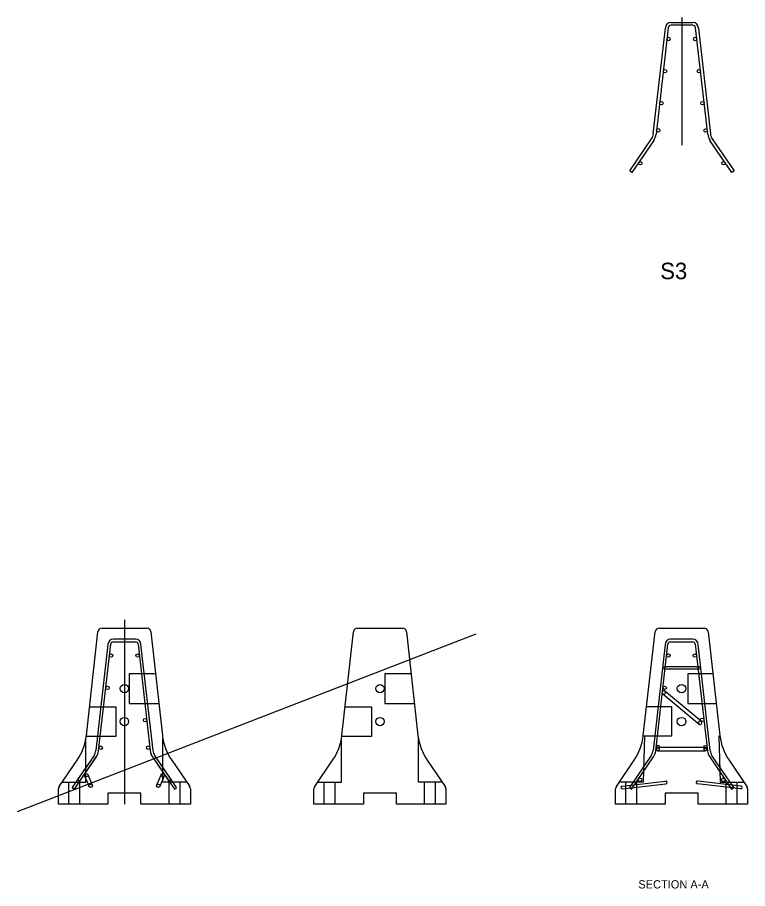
# Model space of a CAD drawing. Extents: x 3565 to 3717, y 391 to 444.
# Drawn here: x 3667.74 to 3678.81, y 409.8 to 423 of the extents above; entities that cross this region are included whole.
import ezdxf

# ---------------------------------------------------------------- set-up
doc = ezdxf.new("R2010")
doc.units = 0
for name, color, linetype in [('stage_NO-PLOT', 7, 'Continuous'), ('str_Center-Line-A', 7, 'Continuous'), ('str_Concrete-A', 7, 'Continuous'), ('str_Reinforcement-A', 7, 'Continuous'), ('str_Reinforcement-C', 7, 'Continuous'), ('str_Reinforcement-E', 7, 'Continuous'), ('str_Reinforcement-F', 7, 'Continuous'), ('str_Reinforcement-G', 7, 'Continuous'), ('str_Reinforcement-H', 7, 'Continuous')]:
    doc.layers.add(name, color=color, linetype=linetype)

msp = doc.modelspace()

# ---------------------------------------------------------------- linework, layer by layer
at = {"layer": 'stage_NO-PLOT'}
for p, q in [((3669.361, 413.87), (3669.361, 411.08)), ((3669.021, 413.747), (3669.701, 413.747)), ((3667.739, 410.967), (3674.693, 413.661)), ((3668.785, 412.119), (3668.959, 413.691)), ((3669.763, 413.691), (3669.937, 412.119)), ((3669.11, 413.497), (3668.928, 411.892)), ((3669.11, 413.497), (3668.928, 411.89)), ((3668.969, 411.887), (3669.153, 413.501)), ((3668.969, 411.886), (3669.153, 413.501)), ((3669.528, 413.58), (3669.194, 413.58)), ((3669.528, 413.58), (3669.194, 413.58)), ((3669.194, 413.538), (3669.528, 413.538)), ((3669.194, 413.538), (3669.528, 413.538)), ((3669.568, 413.501), (3669.752, 411.887)), ((3669.568, 413.501), (3669.752, 411.886)), ((3669.794, 411.892), (3669.611, 413.497)), ((3669.794, 411.89), (3669.611, 413.497)), ((3669.834, 413.054), (3669.435, 413.054)), ((3669.435, 413.054), (3669.435, 412.606)), ((3668.833, 412.554), (3669.231, 412.554)), ((3669.231, 412.554), (3669.231, 412.106)), ((3669.435, 412.606), (3669.883, 412.606)), ((3668.778, 411.413), (3668.778, 412.071)), ((3669.231, 412.106), (3668.783, 412.106)), ((3669.944, 411.413), (3669.944, 412.071)), ((3668.9, 411.817), (3668.569, 411.33)), ((3668.604, 411.306), (3668.935, 411.793)), ((3668.901, 411.817), (3668.652, 411.45)), ((3668.687, 411.427), (3668.936, 411.795)), ((3669.785, 411.795), (3670.035, 411.427)), ((3669.787, 411.793), (3670.118, 411.306)), ((3670.069, 411.45), (3669.82, 411.817)), ((3670.152, 411.33), (3669.821, 411.817)), ((3668.372, 411.346), (3668.644, 411.743)), ((3670.078, 411.743), (3670.35, 411.346)), ((3668.757, 411.507), (3668.825, 411.347)), ((3668.805, 411.528), (3668.873, 411.367)), ((3669.917, 411.528), (3669.849, 411.367)), ((3669.965, 411.507), (3669.897, 411.347)), ((3668.418, 411.413), (3668.778, 411.413)), ((3668.517, 411.08), (3668.517, 411.413)), ((3668.652, 411.45), (3668.687, 411.427)), ((3668.684, 411.08), (3668.684, 411.413)), ((3670.304, 411.413), (3669.944, 411.413)), ((3670.035, 411.427), (3670.069, 411.45)), ((3670.038, 411.08), (3670.038, 411.413)), ((3670.205, 411.08), (3670.205, 411.413)), ((3668.361, 411.08), (3668.361, 411.31)), ((3668.569, 411.33), (3668.604, 411.306)), ((3669.611, 411.247), (3669.111, 411.247)), ((3669.111, 411.247), (3669.111, 411.08)), ((3669.361, 411.247), (3669.361, 411.08)), ((3669.611, 411.08), (3669.611, 411.247)), ((3670.118, 411.306), (3670.152, 411.33)), ((3670.361, 411.31), (3670.361, 411.08)), ((3669.111, 411.08), (3668.361, 411.08)), ((3670.361, 411.08), (3669.611, 411.08))]:
    msp.add_line(p, q, dxfattribs=at)
for centre, radius in [((3669.159, 413.33), 0.026), ((3669.562, 413.33), 0.026), ((3669.104, 412.84), 0.026), ((3669.361, 412.83), 0.0625), ((3669.361, 412.33), 0.0625), ((3669.674, 412.351), 0.026), ((3669.001, 411.934), 0.026), ((3669.721, 411.934), 0.026), ((3668.781, 411.518), 0.026), ((3669.941, 411.518), 0.026), ((3668.849, 411.357), 0.026), ((3669.873, 411.357), 0.026)]:
    msp.add_circle(centre, radius, dxfattribs=at)
for centre, radius, start, end in [((3669.021, 413.684), 0.0625, 90, 173.3328), ((3669.701, 413.684), 0.0625, 6.667, 90), ((3669.194, 413.497), 0.0833, 90, 180), ((3669.194, 413.497), 0.0833, 90, 180), ((3669.194, 413.497), 0.0417, 90, 173.5092), ((3669.194, 413.497), 0.0417, 90, 173.5092), ((3669.527, 413.497), 0.0417, 6.4908, 90), ((3669.527, 413.497), 0.0417, 6.4908, 90), ((3669.528, 413.497), 0.0833, 0, 90), ((3669.528, 413.497), 0.0833, 0, 90), ((3667.957, 412.214), 0.833, 325.561, 353.4426), ((3670.765, 412.214), 0.833, 186.5574, 214.439), ((3668.762, 411.91), 0.167, 325.7843, 353.5092), ((3668.762, 411.909), 0.167, 326.6593, 353.5092), ((3668.762, 411.91), 0.208, 325.7843, 353.5092), ((3669.959, 411.91), 0.208, 186.4908, 214.2157), ((3669.959, 411.91), 0.167, 186.4908, 214.2157), ((3669.959, 411.909), 0.167, 186.4908, 213.3407), ((3668.762, 411.909), 0.208, 326.6593, 353.5092), ((3669.959, 411.909), 0.208, 186.4908, 213.3407), ((3668.423, 411.31), 0.0625, 145.561, 180), ((3670.298, 411.31), 0.0625, 360, 34.439)]:
    msp.add_arc(centre, radius, start, end, dxfattribs=at)
at = {"layer": 'str_Center-Line-A'}
msp.add_line((3677.81, 423.004), (3677.81, 421.068), dxfattribs=at)
at = {"layer": 'str_Concrete-A'}
for p, q in [((3672.894, 413.747), (3673.574, 413.747)), ((3677.466, 413.747), (3678.146, 413.747)), ((3677.466, 413.747), (3677.466, 413.747)), ((3672.657, 412.119), (3672.831, 413.691)), ((3673.636, 413.691), (3673.81, 412.119)), ((3677.225, 412.117), (3677.404, 413.691)), ((3678.208, 413.691), (3678.387, 412.117)), ((3673.707, 413.054), (3673.308, 413.054)), ((3673.308, 413.054), (3673.308, 412.606)), ((3678.281, 413.054), (3677.901, 413.054)), ((3677.901, 413.054), (3677.901, 412.606)), ((3672.706, 412.554), (3673.104, 412.554)), ((3673.104, 412.554), (3673.104, 412.106)), ((3673.308, 412.606), (3673.756, 412.606)), ((3677.275, 412.559), (3677.653, 412.559)), ((3677.653, 412.559), (3677.653, 412.111)), ((3677.901, 412.606), (3678.332, 412.606)), ((3672.65, 411.413), (3672.65, 412.071)), ((3673.104, 412.106), (3672.656, 412.106)), ((3673.817, 411.413), (3673.817, 412.071)), ((3677.244, 412.111), (3677.223, 411.413)), ((3677.653, 412.111), (3677.224, 412.111)), ((3678.388, 412.111), (3678.369, 412.111)), ((3678.369, 412.111), (3678.389, 411.413)), ((3672.245, 411.346), (3672.517, 411.743)), ((3673.951, 411.743), (3674.223, 411.346)), ((3676.817, 411.346), (3677.087, 411.743)), ((3678.525, 411.743), (3678.795, 411.346)), ((3672.291, 411.413), (3672.65, 411.413)), ((3672.39, 411.08), (3672.39, 411.413)), ((3672.557, 411.08), (3672.557, 411.413)), ((3674.177, 411.413), (3673.817, 411.413)), ((3673.911, 411.08), (3673.911, 411.413)), ((3674.078, 411.08), (3674.078, 411.413)), ((3677.223, 411.413), (3676.863, 411.413)), ((3676.962, 411.08), (3676.962, 411.413)), ((3677.129, 411.08), (3677.129, 411.413)), ((3678.389, 411.413), (3678.749, 411.413)), ((3678.483, 411.08), (3678.483, 411.413)), ((3678.65, 411.08), (3678.65, 411.413)), ((3672.234, 411.08), (3672.234, 411.31)), ((3673.484, 411.247), (3672.984, 411.247)), ((3672.984, 411.247), (3672.984, 411.08)), ((3673.484, 411.08), (3673.484, 411.247)), ((3674.234, 411.31), (3674.234, 411.08)), ((3676.806, 411.08), (3676.806, 411.31)), ((3678.056, 411.247), (3677.556, 411.247)), ((3677.556, 411.247), (3677.556, 411.08)), ((3678.056, 411.08), (3678.056, 411.247)), ((3678.806, 411.31), (3678.806, 411.08)), ((3672.984, 411.08), (3672.234, 411.08)), ((3674.234, 411.08), (3673.484, 411.08)), ((3677.556, 411.08), (3676.806, 411.08)), ((3678.806, 411.08), (3678.056, 411.08))]:
    msp.add_line(p, q, dxfattribs=at)
for centre in [(3673.234, 412.83), (3673.234, 412.33)]:
    msp.add_circle(centre, 0.0625, dxfattribs=at)
for centre, radius, start, end in [((3672.894, 413.684), 0.0625, 90, 173.3328), ((3673.574, 413.684), 0.0625, 6.667, 90), ((3677.466, 413.684), 0.0625, 90, 173.5282), ((3678.146, 413.684), 0.0625, 6.4718, 90), ((3671.83, 412.214), 0.833, 325.561, 353.4426), ((3674.638, 412.214), 0.833, 186.5574, 214.439), ((3676.397, 412.211), 0.833, 325.8494, 353.5228), ((3679.215, 412.211), 0.833, 186.4772, 214.1506), ((3672.296, 411.31), 0.0625, 145.561, 180), ((3674.171, 411.31), 0.0625, 360, 34.439), ((3676.869, 411.31), 0.0625, 145.8494, 180), ((3678.744, 411.31), 0.0625, 0, 34.1506)]:
    msp.add_arc(centre, radius, start, end, dxfattribs=at)
for centre in [(3677.806, 412.83), (3677.806, 412.33)]:
    msp.add_ellipse(centre, major_axis=(0.0665, -0.0001), ratio=0.939693, dxfattribs=at)
at = {"layer": 'str_Reinforcement-A'}
for p, q in [((3677.602, 422.848), (3677.419, 421.234)), ((3677.643, 422.927), (3677.978, 422.927)), ((3677.978, 422.885), (3677.644, 422.885)), ((3678.202, 421.234), (3678.018, 422.848)), ((3677.377, 421.239), (3677.56, 422.843)), ((3678.06, 422.843), (3678.243, 421.239)), ((3677.019, 420.677), (3677.35, 421.164)), ((3677.384, 421.14), (3677.053, 420.653)), ((3678.567, 420.653), (3678.236, 421.14)), ((3678.271, 421.164), (3678.602, 420.677)), ((3677.053, 420.653), (3677.019, 420.677)), ((3678.602, 420.677), (3678.567, 420.653))]:
    msp.add_line(p, q, dxfattribs=at)
for centre, radius, start, end in [((3677.643, 422.843), 0.0833, 90, 180), ((3677.644, 422.843), 0.0417, 90, 173.5092), ((3677.977, 422.843), 0.0833, 0, 90), ((3677.977, 422.843), 0.0417, 6.4908, 90), ((3677.212, 421.257), 0.167, 325.7843, 353.5092), ((3677.212, 421.257), 0.208, 325.7843, 353.5092), ((3678.409, 421.257), 0.208, 186.4908, 214.2157), ((3678.409, 421.257), 0.167, 186.4908, 214.2157)]:
    msp.add_arc(centre, radius, start, end, dxfattribs=at)
at = {"layer": 'str_Reinforcement-C'}
for p, q in [((3677.556, 413.497), (3677.373, 411.892)), ((3677.414, 411.887), (3677.598, 413.501)), ((3677.973, 413.58), (3677.639, 413.58)), ((3677.639, 413.538), (3677.973, 413.538)), ((3678.014, 413.501), (3678.197, 411.887)), ((3678.239, 411.892), (3678.056, 413.497)), ((3677.345, 411.817), (3677.014, 411.33)), ((3677.049, 411.306), (3677.38, 411.793)), ((3678.232, 411.793), (3678.563, 411.306)), ((3678.597, 411.33), (3678.266, 411.817)), ((3677.014, 411.33), (3677.049, 411.306)), ((3678.563, 411.306), (3678.597, 411.33))]:
    msp.add_line(p, q, dxfattribs=at)
for centre, radius, start, end in [((3677.639, 413.497), 0.0833, 90, 180), ((3677.639, 413.497), 0.0417, 90, 173.5092), ((3677.972, 413.497), 0.0417, 6.4908, 90), ((3677.973, 413.497), 0.0833, 0, 90), ((3677.207, 411.91), 0.167, 325.7843, 353.5092), ((3677.207, 411.91), 0.208, 325.7843, 353.5092), ((3678.404, 411.91), 0.208, 186.4908, 214.2157), ((3678.404, 411.91), 0.167, 186.4908, 214.2157)]:
    msp.add_arc(centre, radius, start, end, dxfattribs=at)
at = {"layer": 'str_Reinforcement-E'}
for p, q in [((3677.52, 412.752), (3678.073, 412.292)), ((3678.106, 412.332), (3677.554, 412.792)), ((3678.165, 411.939), (3677.447, 411.939)), ((3677.447, 411.887), (3678.165, 411.887))]:
    msp.add_line(p, q, dxfattribs=at)
for centre, start, end in [((3677.537, 412.772), 50.2214, 230.2214), ((3677.537, 412.772), 230.2214, 50.2214), ((3678.089, 412.312), 50.2214, 230.2214), ((3678.089, 412.312), 230.2214, 50.2214), ((3677.447, 411.913), 90, 270), ((3677.447, 411.913), 270, 90), ((3678.165, 411.913), 90, 270), ((3678.165, 411.913), 270, 90)]:
    msp.add_arc(centre, 0.026, start, end, dxfattribs=at)
at = {"layer": 'str_Reinforcement-F'}
for p, q in [((3677.556, 413.163), (3678.056, 413.163)), ((3678.056, 413.122), (3677.556, 413.122))]:
    msp.add_line(p, q, dxfattribs=at)
for centre, start, end in [((3677.556, 413.142), 90, 270), ((3678.056, 413.142), 270, 90)]:
    msp.add_arc(centre, 0.0208, start, end, dxfattribs=at)
at = {"layer": 'str_Reinforcement-G'}
for centre in [(3677.609, 422.677), (3678.012, 422.677), (3677.554, 422.19), (3678.068, 422.19), (3677.499, 421.704), (3678.123, 421.704), (3677.451, 421.293), (3678.17, 421.29), (3677.179, 420.794), (3678.441, 420.794), (3677.605, 413.33), (3678.007, 413.33), (3677.549, 412.843), (3678.118, 412.357), (3677.447, 411.946), (3678.165, 411.943), (3677.176, 411.447), (3678.437, 411.447)]:
    msp.add_circle(centre, 0.026, dxfattribs=at)
at = {"layer": 'str_Reinforcement-H'}
for p, q in [((3676.905, 411.353), (3677.562, 411.428)), ((3676.91, 411.312), (3677.567, 411.387)), ((3678.702, 411.312), (3678.045, 411.387)), ((3678.707, 411.353), (3678.05, 411.428))]:
    msp.add_line(p, q, dxfattribs=at)
for centre, start, end in [((3677.565, 411.408), 276.5413, 96.5413), ((3678.047, 411.408), 83.4587, 263.4587), ((3676.907, 411.332), 96.5413, 276.5413), ((3678.705, 411.332), 263.4587, 83.4587)]:
    msp.add_arc(centre, 0.0208, start, end, dxfattribs=at)

# ---------------------------------------------------------------- texts
at = {"layer": 'stage_NO-PLOT'}
for s, height, p in [('S3', 0.25, (3677.482, 419.036)), ('SECTION A-A', 0.125, (3677.15, 409.8))]:
    msp.add_text(s, height=height, dxfattribs=at).set_placement(p)

doc.saveas('drawing.dxf')
